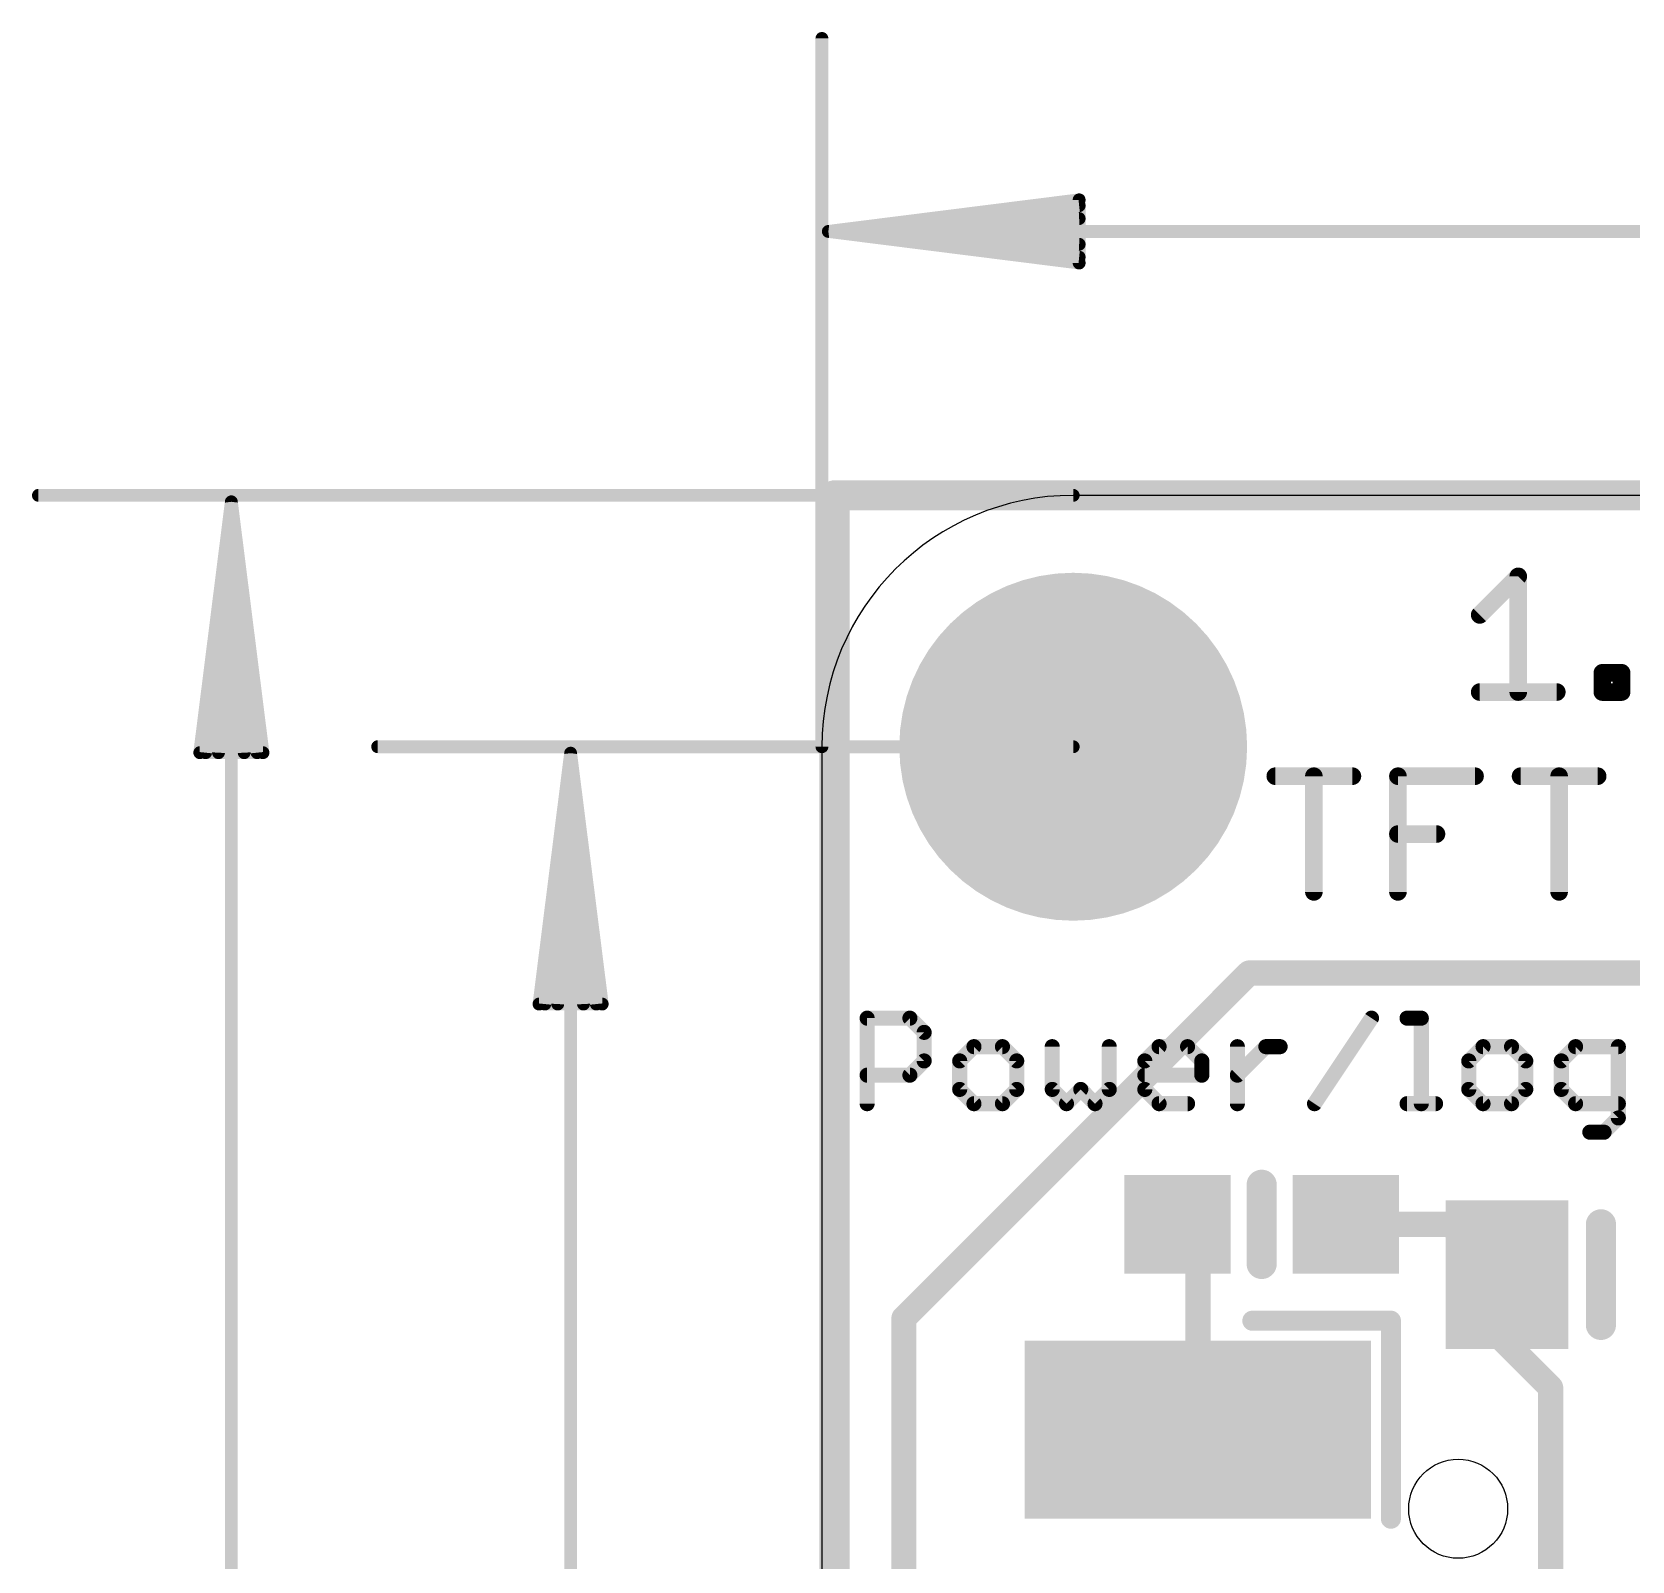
# Model space of a CAD drawing. Extents: x -8.3 to 43.2, y -5.3 to 37.1.
# Drawn here: x -7.98 to 8.19, y 19.71 to 35.16 of the extents above; entities that cross this region are included whole.
import ezdxf

# ---------------------------------------------------------------- set-up
doc = ezdxf.new("R2010")
doc.units = 0
for name, color, linetype in [('1', 12, 'CONTINUOUS'), ('16', 5, 'CONTINUOUS'), ('17', 110, 'CONTINUOUS'), ('20', 53, 'CONTINUOUS'), ('21', 40, 'CONTINUOUS'), ('47', 253, 'CONTINUOUS')]:
    doc.layers.add(name, color=color, linetype=linetype)

# ---------------------------------------------------------------- blocks, each defined once
blk = doc.blocks.new('RECT')
blk.add_solid([(-0.5, -0.5), (0.5, -0.5), (-0.5, 0.5), (0.5, 0.5)])
blk = doc.blocks.new('ROUNDP')
at = {"const_width": 0.5}
blk.add_lwpolyline([(0, -0.25, 1), (0, 0.25, 1), (0, -0.25)], format="xyb", dxfattribs=at)

msp = doc.modelspace()

# ---------------------------------------------------------------- linework, layer by layer
at = {"layer": '1'}
for points, const_width in [([(0.127, 30.48), (36.83, 30.48)], 0.3048), ([(0.127, 0), (0.127, 30.48)], 0.3048), ([(0.829, 22.165), (4.318, 25.654)], 0.254), ([(4.318, 25.654), (15.621, 25.654)], 0.254), ([(3.595, 23.114), (3.801, 22.908)], 0.254), ([(5.295, 23.114), (6.35, 23.114)], 0.254), ([(6.604, 22.86), (6.35, 23.114)], 0.254), ([(3.801, 22.908), (3.801, 21.04)], 0.254), ([(6.604, 22.86), (6.743, 22.86)], 0.254), ([(6.858, 22.606), (6.604, 22.86)], 0.254), ([(6.743, 22.86), (6.897, 22.706)], 0.254), ([(6.897, 22.706), (6.51, 22.319)], 0.254), ([(6.924, 22.606), (6.858, 22.606)], 0.254), ([(7.366, 21.463), (6.51, 22.319)], 0.254), ([(0.829, 11.303), (0.829, 22.165)], 0.254), ([(7.366, 19.304), (7.366, 21.463)], 0.254)]:
    msp.add_lwpolyline(points, dxfattribs=dict(at, const_width=const_width))
for points, const_width in [([(0.127, 30.5562, 1), (0.127, 30.4038)], 0.1524), ([(0.2032, 30.48, 1), (0.0508, 30.48)], 0.1524), ([(4.318, 25.7175, 1), (4.318, 25.5905)], 0.127), ([(4.3629, 25.6091, 1), (4.2731, 25.6989)], 0.127), ([(3.6399, 23.1589, 1), (3.5501, 23.0691)], 0.127), ([(5.295, 23.1775, 1), (5.295, 23.0505)], 0.127), ([(6.3949, 23.1589, 1), (6.3051, 23.0691)], 0.127), ([(6.35, 23.0505, 1), (6.35, 23.1775)], 0.127), ([(3.8645, 22.908, 1), (3.7375, 22.908)], 0.127), ([(3.7561, 22.8631, 1), (3.8459, 22.9529)], 0.127), ([(6.604, 22.9235, 1), (6.604, 22.7965)], 0.127), ([(6.6489, 22.9049, 1), (6.5591, 22.8151)], 0.127), ([(6.5591, 22.8151, 1), (6.6489, 22.9049)], 0.127), ([(6.7879, 22.9049, 1), (6.6981, 22.8151)], 0.127), ([(6.743, 22.7965, 1), (6.743, 22.9235)], 0.127), ([(6.9419, 22.6611, 1), (6.8521, 22.7509)], 0.127), ([(6.8521, 22.6611, 1), (6.9419, 22.7509)], 0.127), ([(6.858, 22.6695, 1), (6.858, 22.5425)], 0.127), ([(6.8131, 22.5611, 1), (6.9029, 22.6509)], 0.127), ([(6.924, 22.5425, 1), (6.924, 22.6695)], 0.127), ([(6.5549, 22.3639, 1), (6.4651, 22.2741)], 0.127), ([(6.4651, 22.3639, 1), (6.5549, 22.2741)], 0.127), ([(0.8925, 22.165, 1), (0.7655, 22.165)], 0.127), ([(0.7841, 22.2099, 1), (0.8739, 22.1201)], 0.127), ([(7.4295, 21.463, 1), (7.3025, 21.463)], 0.127), ([(7.3211, 21.4181, 1), (7.4109, 21.5079)], 0.127), ([(3.7375, 21.04, 1), (3.8645, 21.04)], 0.127)]:
    msp.add_lwpolyline(points, format="xyb", dxfattribs=dict(at, const_width=const_width))
at = {"layer": '16', "const_width": 0.3048}
for points in [[(0.127, 30.48), (36.83, 30.48)], [(0.127, 0), (0.127, 30.48)]]:
    msp.add_lwpolyline(points, dxfattribs=at)
at = {"layer": '16', "const_width": 0.1524}
for points in [[(0.127, 30.5562, 1), (0.127, 30.4038)], [(0.2032, 30.48, 1), (0.0508, 30.48)]]:
    msp.add_lwpolyline(points, format="xyb", dxfattribs=at)
at = {"layer": '20'}
for p, q in [((34.29, 30.48), (2.54, 30.48)), ((0, 27.94), (0, 2.54))]:
    msp.add_line(p, q, dxfattribs=at)
msp.add_circle((6.431, 20.24), 0.5, dxfattribs=at)
msp.add_arc((2.54, 27.94), 2.54, 90, 180, dxfattribs=at)
at = {"layer": '21'}
for points, const_width in [([(6.6485, 29.272), (7.0383, 29.6618)], 0.1778), ([(7.0383, 29.6618), (7.0383, 28.4925)], 0.1778), ([(7.888, 28.4925), (7.888, 28.6873)], 0.1778), ([(7.888, 28.6873), (8.0829, 28.6873)], 0.1778), ([(8.0829, 28.6873), (8.0829, 28.4925)], 0.1778), ([(6.6485, 28.4925), (7.4281, 28.4925)], 0.1778), ([(8.0829, 28.4925), (7.888, 28.4925)], 0.1778), ([(4.5825, 27.6425), (5.3621, 27.6425)], 0.1778), ([(4.9723, 26.4732), (4.9723, 27.6425)], 0.1778), ([(5.8221, 26.4732), (5.8221, 27.6425)], 0.1778), ([(5.8221, 27.6425), (6.6017, 27.6425)], 0.1778), ([(7.0616, 27.6425), (7.8412, 27.6425)], 0.1778), ([(7.4514, 26.4732), (7.4514, 27.6425)], 0.1778), ([(5.8221, 27.0578), (6.2119, 27.0578)], 0.1778), ([(0.4572, 24.3332), (0.4572, 25.1975)], 0.1524), ([(0.4572, 25.1975), (0.8894, 25.1975)], 0.1524), ([(0.8894, 25.1975), (1.0334, 25.0535)], 0.1524), ([(4.9789, 24.3332), (5.5551, 25.1975)], 0.1524), ([(5.9144, 25.1975), (6.0584, 25.1975)], 0.1524), ([(6.0584, 25.1975), (6.0584, 24.3332)], 0.1524), ([(1.0334, 25.0535), (1.0334, 24.7654)], 0.1524), ([(1.5368, 24.9094), (1.3927, 24.7654)], 0.1524), ([(1.8249, 24.9094), (1.5368, 24.9094)], 0.1524), ([(1.9689, 24.7654), (1.8249, 24.9094)], 0.1524), ([(2.3282, 24.9094), (2.3282, 24.4773)], 0.1524), ([(2.9045, 24.4773), (2.9045, 24.9094)], 0.1524), ([(3.2638, 24.7654), (3.4078, 24.9094)], 0.1524), ([(3.4078, 24.9094), (3.6959, 24.9094)], 0.1524), ([(3.6959, 24.9094), (3.84, 24.7654)], 0.1524), ([(4.1993, 24.3332), (4.1993, 24.9094)], 0.1524), ([(4.1993, 24.6213), (4.4874, 24.9094)], 0.1524), ([(4.4874, 24.9094), (4.6314, 24.9094)], 0.1524), ([(6.6821, 24.9094), (6.5381, 24.7654)], 0.1524), ([(6.9702, 24.9094), (6.6821, 24.9094)], 0.1524), ([(7.1143, 24.7654), (6.9702, 24.9094)], 0.1524), ([(7.6176, 24.9094), (7.4736, 24.7654)], 0.1524), ([(8.0498, 24.9094), (7.6176, 24.9094)], 0.1524), ([(8.0498, 24.1891), (8.0498, 24.9094)], 0.1524), ([(1.0334, 24.7654), (0.8894, 24.6213)], 0.1524), ([(1.3927, 24.7654), (1.3927, 24.4773)], 0.1524), ([(1.9689, 24.4773), (1.9689, 24.7654)], 0.1524), ([(3.2638, 24.4773), (3.2638, 24.7654)], 0.1524), ([(3.84, 24.7654), (3.84, 24.6213)], 0.1524), ([(6.5381, 24.7654), (6.5381, 24.4773)], 0.1524), ([(7.1143, 24.4773), (7.1143, 24.7654)], 0.1524), ([(7.4736, 24.7654), (7.4736, 24.4773)], 0.1524), ([(0.8894, 24.6213), (0.4572, 24.6213)], 0.1524), ([(3.84, 24.6213), (3.2638, 24.6213)], 0.1524), ([(1.3927, 24.4773), (1.5368, 24.3332)], 0.1524), ([(1.8249, 24.3332), (1.9689, 24.4773)], 0.1524), ([(2.3282, 24.4773), (2.4723, 24.3332)], 0.1524), ([(2.4723, 24.3332), (2.6164, 24.4773)], 0.1524), ([(2.6164, 24.4773), (2.7604, 24.3332)], 0.1524), ([(2.7604, 24.3332), (2.9045, 24.4773)], 0.1524), ([(3.4078, 24.3332), (3.2638, 24.4773)], 0.1524), ([(6.5381, 24.4773), (6.6821, 24.3332)], 0.1524), ([(6.9702, 24.3332), (7.1143, 24.4773)], 0.1524), ([(7.4736, 24.4773), (7.6176, 24.3332)], 0.1524), ([(1.5368, 24.3332), (1.8249, 24.3332)], 0.1524), ([(3.6959, 24.3332), (3.4078, 24.3332)], 0.1524), ([(5.9144, 24.3332), (6.2025, 24.3332)], 0.1524), ([(6.6821, 24.3332), (6.9702, 24.3332)], 0.1524), ([(7.6176, 24.3332), (8.0498, 24.3332)], 0.1524), ([(7.9058, 24.0451), (8.0498, 24.1891)], 0.1524), ([(7.7617, 24.0451), (7.9058, 24.0451)], 0.1524), ([(4.445, 22.714), (4.445, 23.514)], 0.3048), ([(7.874, 23.114), (7.874, 22.098)], 0.3048), ([(5.751, 22.14), (4.351, 22.14)], 0.2032), ([(5.751, 20.14), (5.751, 22.14)], 0.2032)]:
    msp.add_lwpolyline(points, dxfattribs=dict(at, const_width=const_width))
for points, const_width in [([(7.0827, 29.6618, 1), (6.9938, 29.6618)], 0.0889), ([(7.0697, 29.6304, 1), (7.0068, 29.6933)], 0.0889), ([(6.617, 29.3035, 1), (6.6799, 29.2406)], 0.0889), ([(7.888, 28.7318, 1), (7.888, 28.6429)], 0.0889), ([(7.9325, 28.6873, 1), (7.8436, 28.6873)], 0.0889), ([(8.1274, 28.6873, 1), (8.0385, 28.6873)], 0.0889), ([(8.0829, 28.6429, 1), (8.0829, 28.7318)], 0.0889), ([(6.6485, 28.5369, 1), (6.6485, 28.448)], 0.0889), ([(6.9938, 28.4925, 1), (7.0827, 28.4925)], 0.0889), ([(7.4281, 28.448, 1), (7.4281, 28.5369)], 0.0889), ([(7.888, 28.5369, 1), (7.888, 28.448)], 0.0889), ([(7.8436, 28.4925, 1), (7.9325, 28.4925)], 0.0889), ([(8.0385, 28.4925, 1), (8.1274, 28.4925)], 0.0889), ([(8.0829, 28.448, 1), (8.0829, 28.5369)], 0.0889), ([(4.5825, 27.687, 1), (4.5825, 27.5981)], 0.0889), ([(5.0168, 27.6425, 1), (4.9279, 27.6425)], 0.0889), ([(5.3621, 27.5981, 1), (5.3621, 27.687)], 0.0889), ([(5.8665, 27.6425, 1), (5.7776, 27.6425)], 0.0889), ([(5.8221, 27.687, 1), (5.8221, 27.5981)], 0.0889), ([(6.6017, 27.5981, 1), (6.6017, 27.687)], 0.0889), ([(7.0616, 27.687, 1), (7.0616, 27.5981)], 0.0889), ([(7.4959, 27.6425, 1), (7.407, 27.6425)], 0.0889), ([(7.8412, 27.5981, 1), (7.8412, 27.687)], 0.0889), ([(5.8221, 27.1023, 1), (5.8221, 27.0134)], 0.0889), ([(6.2119, 27.0134, 1), (6.2119, 27.1023)], 0.0889), ([(4.9279, 26.4732, 1), (5.0168, 26.4732)], 0.0889), ([(5.7776, 26.4732, 1), (5.8665, 26.4732)], 0.0889), ([(7.407, 26.4732, 1), (7.4959, 26.4732)], 0.0889), ([(0.4953, 25.1975, 1), (0.4191, 25.1975)], 0.0762), ([(0.4572, 25.2356, 1), (0.4572, 25.1594)], 0.0762), ([(0.9163, 25.2245, 1), (0.8624, 25.1706)], 0.0762), ([(0.8894, 25.1594, 1), (0.8894, 25.2356)], 0.0762), ([(5.5868, 25.1764, 1), (5.5234, 25.2187)], 0.0762), ([(5.9144, 25.2356, 1), (5.9144, 25.1594)], 0.0762), ([(6.0965, 25.1975, 1), (6.0203, 25.1975)], 0.0762), ([(6.0584, 25.1594, 1), (6.0584, 25.2356)], 0.0762), ([(1.0715, 25.0535, 1), (0.9953, 25.0535)], 0.0762), ([(1.0065, 25.0265, 1), (1.0604, 25.0804)], 0.0762), ([(1.5368, 24.9475, 1), (1.5368, 24.8713)], 0.0762), ([(1.5637, 24.8825, 1), (1.5098, 24.9364)], 0.0762), ([(1.8518, 24.9364, 1), (1.7979, 24.8825)], 0.0762), ([(1.8249, 24.8713, 1), (1.8249, 24.9475)], 0.0762), ([(2.3663, 24.9094, 1), (2.2901, 24.9094)], 0.0762), ([(2.9426, 24.9094, 1), (2.8664, 24.9094)], 0.0762), ([(3.4078, 24.9475, 1), (3.4078, 24.8713)], 0.0762), ([(3.4348, 24.8825, 1), (3.3809, 24.9364)], 0.0762), ([(3.7229, 24.9364, 1), (3.669, 24.8825)], 0.0762), ([(3.6959, 24.8713, 1), (3.6959, 24.9475)], 0.0762), ([(4.2374, 24.9094, 1), (4.1612, 24.9094)], 0.0762), ([(4.4874, 24.9475, 1), (4.4874, 24.8713)], 0.0762), ([(4.5143, 24.8825, 1), (4.4604, 24.9364)], 0.0762), ([(4.6314, 24.8713, 1), (4.6314, 24.9475)], 0.0762), ([(6.6821, 24.9475, 1), (6.6821, 24.8713)], 0.0762), ([(6.7091, 24.8825, 1), (6.6552, 24.9364)], 0.0762), ([(6.9972, 24.9364, 1), (6.9433, 24.8825)], 0.0762), ([(6.9702, 24.8713, 1), (6.9702, 24.9475)], 0.0762), ([(7.6176, 24.9475, 1), (7.6176, 24.8713)], 0.0762), ([(7.6446, 24.8825, 1), (7.5907, 24.9364)], 0.0762), ([(8.0879, 24.9094, 1), (8.0117, 24.9094)], 0.0762), ([(8.0498, 24.8713, 1), (8.0498, 24.9475)], 0.0762), ([(0.9953, 24.7654, 1), (1.0715, 24.7654)], 0.0762), ([(1.0604, 24.7384, 1), (1.0065, 24.7923)], 0.0762), ([(1.4308, 24.7654, 1), (1.3546, 24.7654)], 0.0762), ([(1.3658, 24.7923, 1), (1.4197, 24.7384)], 0.0762), ([(2.007, 24.7654, 1), (1.9308, 24.7654)], 0.0762), ([(1.942, 24.7384, 1), (1.9959, 24.7923)], 0.0762), ([(3.2368, 24.7923, 1), (3.2907, 24.7384)], 0.0762), ([(3.3019, 24.7654, 1), (3.2257, 24.7654)], 0.0762), ([(3.8781, 24.7654, 1), (3.8019, 24.7654)], 0.0762), ([(3.813, 24.7384, 1), (3.8669, 24.7923)], 0.0762), ([(6.5111, 24.7923, 1), (6.565, 24.7384)], 0.0762), ([(6.5762, 24.7654, 1), (6.5, 24.7654)], 0.0762), ([(7.1524, 24.7654, 1), (7.0762, 24.7654)], 0.0762), ([(7.0874, 24.7384, 1), (7.1412, 24.7923)], 0.0762), ([(7.4466, 24.7923, 1), (7.5005, 24.7384)], 0.0762), ([(7.5117, 24.7654, 1), (7.4355, 24.7654)], 0.0762), ([(0.4572, 24.6594, 1), (0.4572, 24.5832)], 0.0762), ([(0.8624, 24.6483, 1), (0.9163, 24.5944)], 0.0762), ([(0.8894, 24.5832, 1), (0.8894, 24.6594)], 0.0762), ([(3.2638, 24.6594, 1), (3.2638, 24.5832)], 0.0762), ([(3.8019, 24.6213, 1), (3.8781, 24.6213)], 0.0762), ([(3.84, 24.5832, 1), (3.84, 24.6594)], 0.0762), ([(4.1723, 24.6483, 1), (4.2262, 24.5944)], 0.0762), ([(1.4197, 24.5042, 1), (1.3658, 24.4503)], 0.0762), ([(1.3546, 24.4773, 1), (1.4308, 24.4773)], 0.0762), ([(1.9308, 24.4773, 1), (2.007, 24.4773)], 0.0762), ([(1.9959, 24.4503, 1), (1.942, 24.5042)], 0.0762), ([(2.3552, 24.5042, 1), (2.3013, 24.4503)], 0.0762), ([(2.2901, 24.4773, 1), (2.3663, 24.4773)], 0.0762), ([(2.6433, 24.5042, 1), (2.5894, 24.4503)], 0.0762), ([(2.6433, 24.4503, 1), (2.5894, 24.5042)], 0.0762), ([(2.8664, 24.4773, 1), (2.9426, 24.4773)], 0.0762), ([(2.9314, 24.4503, 1), (2.8775, 24.5042)], 0.0762), ([(3.2907, 24.5042, 1), (3.2368, 24.4503)], 0.0762), ([(3.2257, 24.4773, 1), (3.3019, 24.4773)], 0.0762), ([(6.565, 24.5042, 1), (6.5111, 24.4503)], 0.0762), ([(6.5, 24.4773, 1), (6.5762, 24.4773)], 0.0762), ([(7.0762, 24.4773, 1), (7.1524, 24.4773)], 0.0762), ([(7.1412, 24.4503, 1), (7.0874, 24.5042)], 0.0762), ([(7.5005, 24.5042, 1), (7.4466, 24.4503)], 0.0762), ([(7.4355, 24.4773, 1), (7.5117, 24.4773)], 0.0762), ([(0.4191, 24.3332, 1), (0.4953, 24.3332)], 0.0762), ([(1.5368, 24.3713, 1), (1.5368, 24.2951)], 0.0762), ([(1.5098, 24.3063, 1), (1.5637, 24.3601)], 0.0762), ([(1.7979, 24.3601, 1), (1.8518, 24.3063)], 0.0762), ([(1.8249, 24.2951, 1), (1.8249, 24.3713)], 0.0762), ([(2.4454, 24.3601, 1), (2.4992, 24.3063)], 0.0762), ([(2.4454, 24.3063, 1), (2.4992, 24.3601)], 0.0762), ([(2.7335, 24.3601, 1), (2.7873, 24.3063)], 0.0762), ([(2.7335, 24.3063, 1), (2.7873, 24.3601)], 0.0762), ([(3.4078, 24.3713, 1), (3.4078, 24.2951)], 0.0762), ([(3.3809, 24.3063, 1), (3.4348, 24.3601)], 0.0762), ([(3.6959, 24.2951, 1), (3.6959, 24.3713)], 0.0762), ([(4.1612, 24.3332, 1), (4.2374, 24.3332)], 0.0762), ([(4.9472, 24.3543, 1), (5.0106, 24.3121)], 0.0762), ([(5.9144, 24.3713, 1), (5.9144, 24.2951)], 0.0762), ([(6.0203, 24.3332, 1), (6.0965, 24.3332)], 0.0762), ([(6.2025, 24.2951, 1), (6.2025, 24.3713)], 0.0762), ([(6.6821, 24.3713, 1), (6.6821, 24.2951)], 0.0762), ([(6.6552, 24.3063, 1), (6.7091, 24.3601)], 0.0762), ([(6.9433, 24.3601, 1), (6.9972, 24.3063)], 0.0762), ([(6.9702, 24.2951, 1), (6.9702, 24.3713)], 0.0762), ([(7.6176, 24.3713, 1), (7.6176, 24.2951)], 0.0762), ([(7.5907, 24.3063, 1), (7.6446, 24.3601)], 0.0762), ([(8.0768, 24.1622, 1), (8.0229, 24.2161)], 0.0762), ([(8.0498, 24.2951, 1), (8.0498, 24.3713)], 0.0762), ([(7.7617, 24.0832, 1), (7.7617, 24.007)], 0.0762), ([(7.8788, 24.072, 1), (7.9327, 24.0181)], 0.0762), ([(7.9058, 24.007, 1), (7.9058, 24.0832)], 0.0762), ([(8.0117, 24.1891, 1), (8.0879, 24.1891)], 0.0762), ([(4.5212, 23.514, 1), (4.3688, 23.514)], 0.1524), ([(7.9502, 23.114, 1), (7.7978, 23.114)], 0.1524), ([(4.3688, 22.714, 1), (4.5212, 22.714)], 0.1524), ([(4.351, 22.1908, 1), (4.351, 22.0892)], 0.1016), ([(5.8018, 22.14, 1), (5.7002, 22.14)], 0.1016), ([(5.751, 22.0892, 1), (5.751, 22.1908)], 0.1016), ([(7.7978, 22.098, 1), (7.9502, 22.098)], 0.1524), ([(5.7002, 20.14, 1), (5.8018, 20.14)], 0.1016)]:
    msp.add_lwpolyline(points, format="xyb", dxfattribs=dict(at, const_width=const_width))
at = {"layer": '47', "const_width": 0.13}
for points in [[(0, 27.94), (0, 35.097)], [(0.065, 33.147), (2.6, 33.4662)], [(2.6, 33.4662), (2.6, 32.8278)], [(0.065, 33.147), (2.6, 33.407)], [(0.065, 33.147), (2.6, 33.277)], [(0.065, 33.147), (36.765, 33.147)], [(2.6, 32.8278), (0.065, 33.147)], [(2.6, 33.017), (0.065, 33.147)], [(2.6, 32.887), (0.065, 33.147)], [(2.54, 30.48), (-7.919, 30.48)], [(-5.969, 30.415), (-6.2882, 27.88)], [(-5.969, 30.415), (-6.229, 27.88)], [(-5.969, 30.415), (-6.099, 27.88)], [(-5.969, 0.065), (-5.969, 30.415)], [(-5.6498, 27.88), (-5.969, 30.415)], [(-5.839, 27.88), (-5.969, 30.415)], [(-5.709, 27.88), (-5.969, 30.415)], [(2.54, 27.94), (-4.49, 27.94)], [(-6.2882, 27.88), (-5.6498, 27.88)], [(-2.54, 27.875), (-2.8592, 25.34)], [(-2.54, 27.875), (-2.8, 25.34)], [(-2.54, 27.875), (-2.67, 25.34)], [(-2.54, 2.605), (-2.54, 27.875)], [(-2.2208, 25.34), (-2.54, 27.875)], [(-2.41, 25.34), (-2.54, 27.875)], [(-2.28, 25.34), (-2.54, 27.875)], [(-2.8592, 25.34), (-2.2208, 25.34)]]:
    msp.add_lwpolyline(points, dxfattribs=at)
at = {"layer": '47', "const_width": 0.065}
for points in [[(0.0325, 35.097, 1), (-0.0325, 35.097)], [(2.6325, 33.4662, 1), (2.5675, 33.4662)], [(2.6041, 33.434, 1), (2.5959, 33.4985)], [(2.6033, 33.3747, 1), (2.5967, 33.4393)], [(2.6017, 33.2445, 1), (2.5983, 33.3095)], [(0.065, 33.1795, 1), (0.065, 33.1145)], [(0.0691, 33.1792, 1), (0.0609, 33.1148)], [(0.0633, 33.1795, 1), (0.0667, 33.1145)], [(0.0667, 33.1795, 1), (0.0633, 33.1145)], [(0.0683, 33.1793, 1), (0.0617, 33.1147)], [(0.0617, 33.1793, 1), (0.0683, 33.1147)], [(0.0609, 33.1792, 1), (0.0691, 33.1148)], [(2.5983, 32.9845, 1), (2.6017, 33.0495)], [(2.5675, 32.8278, 1), (2.6325, 32.8278)], [(2.5959, 32.7955, 1), (2.6041, 32.86)], [(2.5967, 32.8547, 1), (2.6033, 32.9193)], [(-7.919, 30.5125, 1), (-7.919, 30.4475)], [(-5.9365, 30.415, 1), (-6.0015, 30.415)], [(-5.9368, 30.4191, 1), (-6.0012, 30.4109)], [(-5.9365, 30.4133, 1), (-6.0015, 30.4167)], [(-5.9365, 30.4167, 1), (-6.0015, 30.4133)], [(-5.9367, 30.4183, 1), (-6.0013, 30.4117)], [(-5.9367, 30.4117, 1), (-6.0013, 30.4183)], [(-5.9368, 30.4109, 1), (-6.0012, 30.4191)], [(2.54, 30.4475, 1), (2.54, 30.5125)], [(-4.49, 27.9725, 1), (-4.49, 27.9075)], [(2.54, 27.9075, 1), (2.54, 27.9725)], [(-6.3205, 27.8841, 1), (-6.256, 27.8759)], [(-6.2882, 27.9125, 1), (-6.2882, 27.8475)], [(-6.2613, 27.8833, 1), (-6.1967, 27.8767)], [(-6.1315, 27.8817, 1), (-6.0665, 27.8783)], [(-5.8715, 27.8783, 1), (-5.8065, 27.8817)], [(-5.7413, 27.8767, 1), (-5.6767, 27.8833)], [(-5.682, 27.8759, 1), (-5.6175, 27.8841)], [(-5.6498, 27.8475, 1), (-5.6498, 27.9125)], [(-2.5075, 27.875, 1), (-2.5725, 27.875)], [(-2.5078, 27.8791, 1), (-2.5722, 27.8709)], [(-2.5075, 27.8733, 1), (-2.5725, 27.8767)], [(-2.5075, 27.8767, 1), (-2.5725, 27.8733)], [(-2.5077, 27.8783, 1), (-2.5723, 27.8717)], [(-2.5077, 27.8717, 1), (-2.5723, 27.8783)], [(-2.5078, 27.8709, 1), (-2.5722, 27.8791)], [(-0.0325, 27.94, 1), (0.0325, 27.94)], [(-2.8592, 25.3725, 1), (-2.8592, 25.3075)], [(-2.2208, 25.3075, 1), (-2.2208, 25.3725)], [(-2.8915, 25.3441, 1), (-2.827, 25.3359)], [(-2.8323, 25.3433, 1), (-2.7677, 25.3367)], [(-2.7025, 25.3417, 1), (-2.6375, 25.3383)], [(-2.4425, 25.3383, 1), (-2.3775, 25.3417)], [(-2.3123, 25.3367, 1), (-2.2477, 25.3433)], [(-2.253, 25.3359, 1), (-2.1885, 25.3441)]]:
    msp.add_lwpolyline(points, format="xyb", dxfattribs=at)

# ---------------------------------------------------------------- block references
at = {"layer": '1', "xscale": 1.075, "rotation": 180}
for p in [(3.595, 23.114), (5.295, 23.114)]:
    msp.add_blockref('RECT', p, dxfattribs=at)
at = {"layer": '1', "xscale": 1.24, "yscale": 1.5}
msp.add_blockref('RECT', (6.924, 22.606), dxfattribs=at)
at = {"layer": '1', "xscale": 1.8, "yscale": 3.5, "rotation": 270}
msp.add_blockref('RECT', (3.801, 21.04), dxfattribs=at)
at = {"layer": '17', "xscale": 3.516, "yscale": 3.516, "rotation": 270}
msp.add_blockref('ROUNDP', (2.54, 27.94), dxfattribs=at)
msp.add_blockref('ROUNDP', (2.54, 27.94), dxfattribs=at)

doc.saveas('drawing.dxf')
